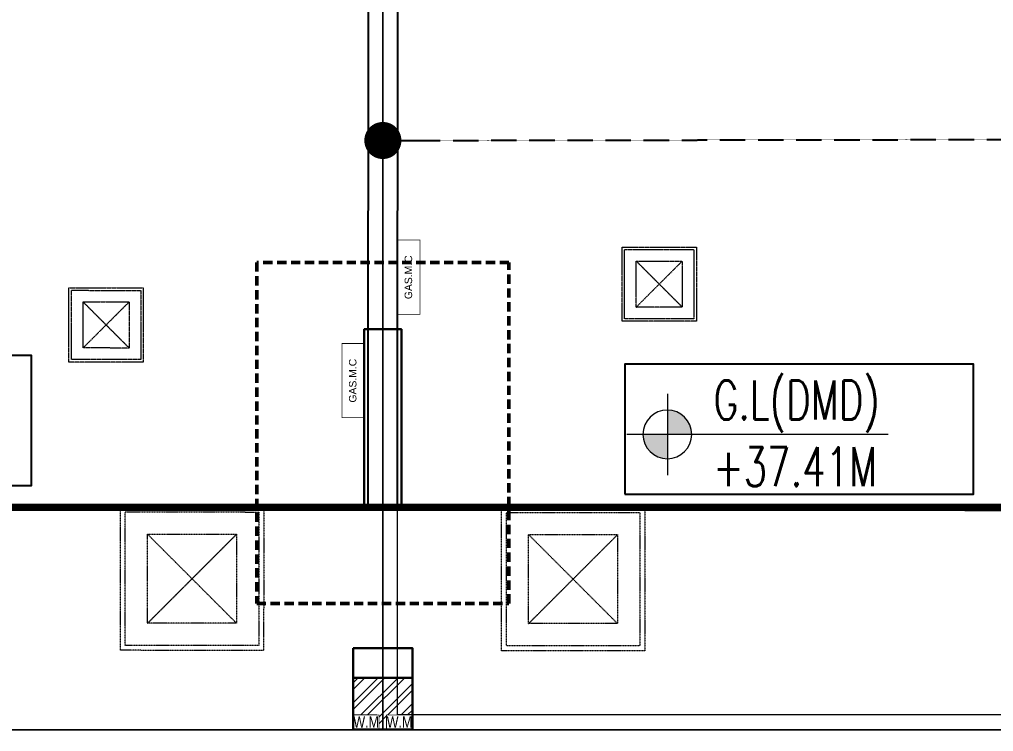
# Model space of a CAD drawing. Header units: centimetres. Extents: x -6122352 to 7132207, y -1694241 to 1947892.
# Drawn here: x 84369 to 90934, y -132475 to -127675 of the extents above; entities that cross this region are included whole.
import ezdxf
from ezdxf.enums import TextEntityAlignment as Align
from ezdxf.xclip import XClip

# ---------------------------------------------------------------- set-up
doc = ezdxf.new("R2010")
doc.units = ezdxf.units.CM
doc.header["$MEASUREMENT"] = 0
doc.header["$XCLIPFRAME"] = 2
for name, pattern in [('23585-XR-AR-END-SETTING OUT PLAN$0$HIDDEN', [0.375, 0.25, -0.125]), ('DASHED2', [0.375, 0.25, -0.125]), ('XR-AR-END-SETTING OUT PLAN$0$23261-XR-AR-SI-GF$0$HIDDEN', [0.375, 0.25, -0.125])]:
    doc.linetypes.add(name, pattern=pattern)
doc.layers.add('08-Compound Wall-4', color=7, linetype='Continuous', lineweight=25, true_color=0xff4405)
doc.layers.add('23585-XR-AR-DAMAC PLOT LIMITS$0$1-End units', color=7, linetype='Continuous', lineweight=5, true_color=0xf8991e)
for name, color, linetype in [('23585-XR-AR-BOUNDARY WALLS AND SETBACKS$0$setback', 7, 'XR-AR-END-SETTING OUT PLAN$0$23261-XR-AR-SI-GF$0$HIDDEN'), ('23585-XR-AR-END-ANNO-GF$0$XR-END-GROUND FLOOR PLAN$0$XR-MIDDLE-GROUND FLOOR PLAN$0$-LPG-CABINET', 6, 'Continuous'), ('23585-XR-AR-MID-ANNO-GF$0$945-4P-1-101-GROUND FLOOR PLAN$0$XR-MIDDLE-GROUND FLOOR PLAN$0$XR-MIDDLE-GROUND FLOOR PLAN$0$-LPG-CABINET', 6, 'Continuous'), ('@MI-REF LAYER', 7, 'Continuous'), ('B_TH_6', 7, 'Continuous'), ('XR-AR-MID-SETTING OUT FOR MASTER$0$23585-XR-AR-MID-GROUND FLOOR$0$GS-HATCH-FLOOR TILE', 251, 'Continuous'), ('XREF1$0$S-LEVELS', 2, 'Continuous'), ('XREF1$0$TYPICAL NEW PROFILE', 3, 'Continuous')]:
    doc.layers.add(name, color=color, linetype=linetype)
for name, color, linetype, lineweight in [('23585-XR-AR-DAMAC PLOT LIMITS$0$1-Mid units', 41, 'Continuous', 5), ('23585-XR-AR-END-ANNO-GF$0$XR-END-GROUND FLOOR PLAN$0$XR-MIDDLE-GROUND FLOOR PLAN$0$S-ANNO-TXT', 3, 'Continuous', 25), ('23585-XR-AR-END-SETTING OUT PLAN$0$A-FLOR-UNDR', 8, '23585-XR-AR-END-SETTING OUT PLAN$0$HIDDEN', 5), ('23585-XR-AR-MID-ANNO-GF$0$945-4P-1-101-GROUND FLOOR PLAN$0$XR-MIDDLE-GROUND FLOOR PLAN$0$XR-MIDDLE-GROUND FLOOR PLAN$0$S-ANNO-TXT', 3, 'Continuous', 25), ('@ Foundations', 4, 'DASHED2', 50), ('A-ANNO-TEXT', 3, 'Continuous', 25), ('A-FLOR-XREF', 7, 'Continuous', 9), ('A-WALL', 7, 'Continuous', 30), ('A-WALL-PATT', 8, 'Continuous', 5), ('XR-AR-END-SETTING OUT PLAN$0$23585-XR-AR-END-GROUND FLOOR$0$S-COLS', 51, 'Continuous', 40), ('XR-AR-END-SETTING OUT PLAN$0$23585-XR-AR-END-GROUND FLOOR$0$S-COLS-PATT', 8, 'Continuous', 5), ('XR-AR-MID-SETTING OUT FOR MASTER$0$23585-XR-AR-MID-GROUND FLOOR$0$A-FLOR-PATT', 8, 'Continuous', 5), ('XR-AR-MID-SETTING OUT FOR MASTER$0$23585-XR-AR-MID-GROUND FLOOR$0$S-COLS', 51, 'Continuous', 40), ('XR-END-GROUND FLOOR PLAN$0$XR-END-GROUND FLOOR PLAN$0$A-FLOR-PATT_EXT', 8, 'Continuous', 5), ('XR-END-GROUND FLOOR PLAN$0$XR-MIDDLE TYPE 2-GROUND FLOOR PLAN$0$XR-MIDDLE-GROUND FLOOR PLAN$0$-DR-RW', 6, 'Continuous', 5), ('XR-END-GROUND FLOOR PLAN$0$XR-MIDDLE TYPE 2-GROUND FLOOR PLAN$0$XR-MIDDLE-GROUND FLOOR PLAN$0$S-ANNO-TXT', 3, 'Continuous', 25), ('XREF1$0$36-TAGLVL', 23, 'Continuous', 9)]:
    doc.layers.add(name, color=color, linetype=linetype, lineweight=lineweight)
doc.styles.add('23585-XR-AR-END-ANNO-GF$0$SDC-TEXT', font='arial.ttf')
doc.styles.add('23585-XR-AR-MID-ANNO-GF$0$SDC-TEXT', font='arial.ttf')
doc.styles.add('XR-END-GROUND FLOOR PLAN$0$XR-MIDDLE TYPE 2-GROUND FLOOR PLAN$0$XR-MIDDLE-GROUND FLOOR PLAN$0$Arial_1', font='arial.ttf', dxfattribs={"height": 0.00295059880239521})
doc.styles.add('XREF1$0$DLT_TEXT', font='romans.shx', dxfattribs={"width": 0.7})

# ---------------------------------------------------------------- blocks, each defined once
blk = doc.blocks.new('23585-XR-AR-BOUNDARY WALLS AND SETBACKS')
at = {"layer": '23585-XR-AR-BOUNDARY WALLS AND SETBACKS$0$setback', "ltscale": 40, "const_width": 0.05}
blk.add_lwpolyline([(496542.761499885, 2768867.879312467), (496546.9163714711, 2768872.413671644), (496550.9697508896, 2768876.837449184), (496555.0231508893, 2768881.261249183), (496559.0765508898, 2768885.685049183), (496563.1299508895, 2768890.108849183), (496567.1835986158, 2768894.532501267), (496571.2369508889, 2768898.956249183), (496575.3899178337, 2768903.48878693), (496561.0131773786, 2768916.663024), (496556.8595734588, 2768912.129974612), (496552.8061982173, 2768907.706201631), (496548.7527982172, 2768903.282401632), (496544.6993982168, 2768898.858601631), (496540.6457484073, 2768894.434747273), (496536.5923982172, 2768890.011001631), (496534.4643735274, 2768887.688574685), (496532.5389294206, 2768885.587326551), (496528.384255858, 2768881.052914259), (496542.7614998849, 2768867.879312467)], dxfattribs=at)
blk = doc.blocks.new('A$C9d9485f6')
at = {"layer": 'A-ANNO-TEXT', "rotation": 312.4881850805905}
blk.add_blockref('23585-XR-AR-BOUNDARY WALLS AND SETBACKS', (-2377088.534775567, -1504219.252137818), dxfattribs=at)
blk = doc.blocks.new('23585-XR-AR-DAMAC PLOT LIMITS')
at = {"layer": '23585-XR-AR-DAMAC PLOT LIMITS$0$1-End units', "color": 251, "true_color": 0x636466}
blk.add_lwpolyline([(496524.1457000002, 2768880.867699999), (496526.0711000003, 2768882.9691), (496530.3271000003, 2768887.6141), (496548.0223000003, 2768871.4003), (496541.8406999996, 2768864.654100001)], close=True, dxfattribs=at)
at = {"layer": '23585-XR-AR-DAMAC PLOT LIMITS$0$1-Mid units', "color": 251, "true_color": 0x636466}
blk.add_lwpolyline([(496530.3271000003, 2768887.6141), (496532.2525000004, 2768889.715299999), (496534.3805, 2768892.037699999), (496552.0756999999, 2768875.824100001), (496548.0223000003, 2768871.4003)], close=True, dxfattribs=at)
blk = doc.blocks.new('A$Cf093b529')
at = {"layer": 'A-ANNO-TEXT'}
blk.add_blockref('23585-XR-AR-DAMAC PLOT LIMITS', (-495391.9901121984, -2768603.441896566), dxfattribs=at)
blk = doc.blocks.new('XR-AR-END-SETTING OUT PLAN$0$23585-XR-AR-END-GROUND FLOOR$0$A$C75a8815d')
at = {"layer": 'XR-AR-END-SETTING OUT PLAN$0$23585-XR-AR-END-GROUND FLOOR$0$S-COLS', "color": 252, "lineweight": 30}
for points in [[(6024.964285135269, -3999.999947786331), (6024.964285135269, -2799.999948263168), (6274.964284658432, -2799.999948740005), (6274.964285373688, -3999.999948263168)], [(5949.870653390884, -4949.998572587967), (6349.870653390884, -4949.998572349548), (6349.870653867722, -5149.998572349548), (5949.870653629303, -5149.99857211113)]]:
    blk.add_lwpolyline(points, close=True, dxfattribs=at)
blk = doc.blocks.new('23585-XR-AR-END-SETTING OUT PLAN$0$MH-800')
at = {"ltscale": 5}
for p, q in [((-294.2866479934596, -650.7456844130211), (305.7133520064239, -50.74568441302017)), ((-294.2866479934596, -50.74568441302108), (305.7133520064239, -650.7456844130202))]:
    blk.add_line(p, q, dxfattribs=at)
for points in [[(-476.9225677270265, 131.8902353205449), (-476.9225677270265, -833.381604146587), (488.3492717399907, -833.381604146588), (488.3492717399907, 131.8902353205449)], [(-444.2866479934597, 99.25431558697892), (-444.2866479934596, -800.7456844130211), (455.7133520064239, -800.7456844130202), (455.7133520064241, 99.2543155869771)], [(-294.2866479934596, -50.74568441302108), (-294.2866479934596, -650.7456844130211), (305.7133520064239, -650.7456844130202), (305.7133520064239, -50.74568441302017)]]:
    blk.add_lwpolyline(points, close=True, dxfattribs=at)
blk = doc.blocks.new('A$Cb2291f53')
blk.add_wipeout([(-200.00083404560428, 0.45032184000598363), (199.99916595409016, 0.45032184000598363), (199.99374185594934, 350.2358142019075), (-200.0062581437451, 350.2358142019075)])
at = {"layer": 'A-WALL-PATT'}
h = blk.add_hatch(dxfattribs=at)
h.set_pattern_fill('ANSI32', color=252, scale=10)
h.set_pattern_definition([(44.99999999999999, (-9150.002121202524, -3.605964593589306e-08), (-67.3519209080187, 67.3519209080187), []), (44.99999999999999, (-9105.100821202523, -3.605964593589306e-08), (-67.3519209080187, 67.3519209080187), [])])
h.paths.add_polyline_path([(-200.000834057435, 350.2358142078083), (-200.0008340456043, 99.99997110869299), (-25.08044399994833, 99.9999705669834), (-25.08044400054496, -2.657325239852071e-07), (24.99742407832673, 0.4503218400059268), (24.99742407832673, 100.4503218400059), (199.9991659493535, 100.4503218483005), (199.999165942274, 350.2358141960067)])
at = {"layer": 'A-WALL'}
blk.add_lwpolyline([(-200.0008340456043, 0.4503218400059268), (199.9991659540901, 0.4503218400059268), (199.9937418559493, 350.2358142019075), (-200.0062581437451, 350.2358142019075)], close=True, dxfattribs=at)
at = {"layer": 'XR-END-GROUND FLOOR PLAN$0$XR-END-GROUND FLOOR PLAN$0$A-FLOR-PATT_EXT'}
blk.add_line((100.0021185953301, 0), (-100.0021185953301, 0), dxfattribs=at)
at = {"layer": 'XR-END-GROUND FLOOR PLAN$0$XR-MIDDLE TYPE 2-GROUND FLOOR PLAN$0$XR-MIDDLE-GROUND FLOOR PLAN$0$-DR-RW', "ltscale": 100, "const_width": 5}
for points in [[(-200.0008340753848, -1.630542101338506e-07), (-200.0008340747809, 99.9999712113713), (-25.0804440291322, 99.9999712113713), (-25.08044402972882, -1.630542101338506e-07)], [(24.99742404915014, -6.913469405844808e-07), (24.99742404974677, 99.99997068307857), (199.9178140954027, 99.99997068307857), (199.9178140947988, -6.913469405844808e-07)]]:
    blk.add_lwpolyline(points, close=True, dxfattribs=at)
at = {"layer": 'XR-END-GROUND FLOOR PLAN$0$XR-MIDDLE TYPE 2-GROUND FLOOR PLAN$0$XR-MIDDLE-GROUND FLOOR PLAN$0$S-ANNO-TXT', "style": 'XR-END-GROUND FLOOR PLAN$0$XR-MIDDLE TYPE 2-GROUND FLOOR PLAN$0$XR-MIDDLE-GROUND FLOOR PLAN$0$Arial_1', "width": 0.8}
for p in [(-112.1458292370589, 52.01606430610263), (112.8524288874687, 52.0160637778099)]:
    blk.add_text('W.M', height=75, dxfattribs=at).set_placement(p, align=Align.MIDDLE)
blk = doc.blocks.new('XR-AR-END-SETTING OUT PLAN')
at = {"layer": '08-Compound Wall-4', "ltscale": 100}
blk.add_lwpolyline([(9050.103267982602, 5499.998775005341), (9050.09251640737, 1499.998362064362), (9250.094742581248, 1499.998362064362), (9250.109640672803, 5500)], dxfattribs=at)
at = {"layer": '23585-XR-AR-END-ANNO-GF$0$XR-END-GROUND FLOOR PLAN$0$XR-MIDDLE-GROUND FLOOR PLAN$0$-LPG-CABINET', "ltscale": 100, "const_width": 5}
blk.add_lwpolyline([(9024.997055258737, 2603.310094525569), (9024.997055258737, 2103.310094525569), (8874.997055258737, 2103.310094525569), (8874.997055258737, 2603.310094525569)], close=True, dxfattribs=at)
at = {"layer": '23585-XR-AR-END-SETTING OUT PLAN$0$A-FLOR-UNDR', "color": 8, "ltscale": 100, "xscale": -0.5182770836547854, "yscale": 0.5182770836547854, "zscale": 0.5182770836547854, "rotation": 270.0000009865863}
blk.add_blockref('23585-XR-AR-END-SETTING OUT PLAN$0$MH-800', (7466.668796461127, 2725.294538202917, -0.003005374467380919), dxfattribs=at)
at = {"layer": '23585-XR-AR-END-SETTING OUT PLAN$0$A-FLOR-UNDR', "color": 8, "ltscale": 100, "xscale": -1, "rotation": 270.0000009865863}
blk.add_blockref('23585-XR-AR-END-SETTING OUT PLAN$0$MH-800', (8215.359033365876, 1011.689828328039), dxfattribs=at)
at = {"layer": 'XR-AR-END-SETTING OUT PLAN$0$23585-XR-AR-END-GROUND FLOOR$0$S-COLS-PATT', "color": 8}
blk.add_blockref('XR-AR-END-SETTING OUT PLAN$0$23585-XR-AR-END-GROUND FLOOR$0$A$C75a8815d', (3000.129344239831, 5499.998310089111), dxfattribs=at)
at = {"layer": '23585-XR-AR-END-ANNO-GF$0$XR-END-GROUND FLOOR PLAN$0$XR-MIDDLE-GROUND FLOOR PLAN$0$S-ANNO-TXT', "style": '23585-XR-AR-END-ANNO-GF$0$SDC-TEXT'}
blk.add_text('GAS.M.C', height=50, rotation=90, dxfattribs=at).set_placement((8947.053550351517, 2352.897616613915), align=Align.MIDDLE)
at = {"layer": 'A-FLOR-XREF'}
blk.add_blockref('A$Cb2291f53', (9150.221544450473, -2.761050109256757e-05), dxfattribs=at)
blk = doc.blocks.new('END UNIT')
at = {"xscale": 0.001, "yscale": 0.001, "zscale": 0.001}
blk.add_blockref('XR-AR-END-SETTING OUT PLAN', (-9.150201729830158, 0), dxfattribs=at)
blk = doc.blocks.new('XR-AR-MID-SETTING OUT FOR MASTER$0$23585-XR-AR-MID-GROUND FLOOR$0$945-4P-1-101-GROUND FLOOR PLAN$0$XR-MIDDLE-CAR PARK HATCH')
at = {"layer": 'XR-AR-MID-SETTING OUT FOR MASTER$0$23585-XR-AR-MID-GROUND FLOOR$0$A-FLOR-PATT'}
blk.add_lwpolyline([(9250.002853021142, 100.0129149327577), (9249.99679574091, 5500.000000009181), (15050.00005108526, 5502.664669244065), (15050.00005108526, 100.450321876061)], close=True, dxfattribs=at)
blk = doc.blocks.new('XR-AR-MID-SETTING OUT FOR MASTER$0$23585-XR-AR-MID-GROUND FLOOR$0$A$C08698786')
at = {"layer": 'XR-AR-MID-SETTING OUT FOR MASTER$0$23585-XR-AR-MID-GROUND FLOOR$0$S-COLS', "color": 252, "lineweight": 30}
blk.add_lwpolyline([(-200.1009931564331, 549.9997375011444), (199.8990068435669, 549.9997372627258), (199.8990068435669, 349.999737739563), (-200.1009931564331, 349.9997375011444)], close=True, dxfattribs=at)
blk = doc.blocks.new('XR-AR-MID-SETTING OUT FOR MASTER')
at = {"layer": '23585-XR-AR-MID-ANNO-GF$0$945-4P-1-101-GROUND FLOOR PLAN$0$XR-MIDDLE-GROUND FLOOR PLAN$0$XR-MIDDLE-GROUND FLOOR PLAN$0$-LPG-CABINET', "ltscale": 100, "const_width": 5}
blk.add_lwpolyline([(250.0585004000168, 3300.452212361579), (250.0585004000168, 2800.452212361579), (100.0585004000168, 2800.452212361579), (100.0585004000168, 3300.452212361579)], close=True, dxfattribs=at)
at = {"layer": '08-Compound Wall-4', "ltscale": 100}
blk.add_blockref('XR-AR-MID-SETTING OUT FOR MASTER$0$23585-XR-AR-MID-GROUND FLOOR$0$945-4P-1-101-GROUND FLOOR PLAN$0$XR-MIDDLE-CAR PARK HATCH', (-9150.000085264444, 0.1875896453857422), dxfattribs=at)
at = {"layer": '23585-XR-AR-END-SETTING OUT PLAN$0$A-FLOR-UNDR', "color": 8, "ltscale": 100, "xscale": -0.5182770836547854, "yscale": 0.5182770836547854, "zscale": 0.5182770836547854, "rotation": 270.0000009865863}
blk.add_blockref('23585-XR-AR-END-SETTING OUT PLAN$0$MH-800', (2044.600959901667, 3001.106258045715, -0.002995261741824737), dxfattribs=at)
at = {"layer": '23585-XR-AR-END-SETTING OUT PLAN$0$A-FLOR-UNDR', "color": 8, "ltscale": 100, "xscale": -1, "rotation": 270.0000009865863}
blk.add_blockref('23585-XR-AR-END-SETTING OUT PLAN$0$MH-800', (1633.529236924, 1009.498782204852), dxfattribs=at)
at = {"layer": 'XR-AR-MID-SETTING OUT FOR MASTER$0$23585-XR-AR-MID-GROUND FLOOR$0$GS-HATCH-FLOOR TILE', "color": 8}
blk.add_blockref('XR-AR-MID-SETTING OUT FOR MASTER$0$23585-XR-AR-MID-GROUND FLOOR$0$A$C08698786', (-1.490116119384766e-07, 0), dxfattribs=at)
at = {"layer": '23585-XR-AR-MID-ANNO-GF$0$945-4P-1-101-GROUND FLOOR PLAN$0$XR-MIDDLE-GROUND FLOOR PLAN$0$XR-MIDDLE-GROUND FLOOR PLAN$0$S-ANNO-TXT', "color": 3, "style": '23585-XR-AR-MID-ANNO-GF$0$SDC-TEXT'}
blk.add_text('GAS.M.C', height=50, rotation=90, dxfattribs=at).set_placement((172.1149954927678, 3050.039734449925), align=Align.MIDDLE)
blk = doc.blocks.new('MID UNIT')
at = {"xscale": 0.001, "yscale": 0.001, "zscale": 0.001}
blk.add_blockref('XR-AR-MID-SETTING OUT FOR MASTER', (0, 0), dxfattribs=at)
blk = doc.blocks.new('TH_6')
blk.add_blockref('END UNIT', (495802.3053798428, 2769163.996563952))
blk.add_blockref('MID UNIT', (495802.3053798428, 2769163.996563952))
blk = doc.blocks.new('A$Ce2a03a74')
at = {"layer": 'B_TH_6', "xscale": 999.9914829579993, "yscale": 999.9914829579993, "zscale": 999.9914829579993}
blk.add_blockref('TH_6', (-495790404.5228079, -2769140733.343811), dxfattribs=at)
blk = doc.blocks.new('23585-XR-AR-MALDIVE-2$0$TH_6')
at = {"ltscale": 10, "xscale": 0.00100002623446598, "yscale": 0.00100002623446598, "zscale": 0.00100002623446598}
blk.add_blockref('A$Ce2a03a74', (495794.6272259735, 2769164.318430193), dxfattribs=at)
at = {"layer": '@ Foundations', "linetype": 'DASHED2', "ltscale": 0.25}
blk.add_lwpolyline([(495801.4553812214, 2769164.846844433), (495803.1553812214, 2769164.846844433), (495803.1553812214, 2769167.146844433), (495801.4553812214, 2769167.146844433)], close=True, dxfattribs=at)
blk = doc.blocks.new('A$C3d83a01e')
at = {"color": 1, "true_color": 0xeb0000, "const_width": 0.007999999999999997}
blk.add_lwpolyline([(45.15008030319586, 3.749225288629532e-05), (39.1500754696317, 2.328306436538696e-10), (33.15008298167959, 0.0002450824249535799), (27.15007814858109, 0.0002075911033898592), (21.15007331455126, 0.0001700993161648512), (15.15006848284975, 0.0001326084602624178), (9.150063648354262, 9.511574171483517e-05), (1.485226675868034e-05, 0.000223775627091527), (0, 24.00009564775974), (2.850095984525979, 24.0001518309582), (9.150061142165214, 24.00024956325069), (12.00000966666266, 24.00017063063569), (15.14991851523519, 24.00015193992294), (21.14992334926501, 24.00018943217583), (27.15006329584867, 24.00007946393453), (33.15006813034415, 24.00011695548892), (39.15007296297699, 24.00015444681048), (45.15007779654115, 24.0001919392962), (54.29843115294352, 24.00013734982349), (54.29745082743466, 0.0001673968508839607)], close=True, dxfattribs=at)
blk = doc.blocks.new('_Dot')
at = {"color": 0, "linetype": 'ByBlock', "lineweight": -2}
blk.add_line((-0.5, 0), (-1, 0), dxfattribs=at)
at = {"color": 0, "linetype": 'ByBlock', "const_width": 0.5}
blk.add_lwpolyline([(-0.25, 0, 1), (0.25, 0, 1)], format="xyb", close=True, dxfattribs=at)
blk = doc.blocks.new('XREF1$0$LVL  ATTR')
at = {"color": 7}
blk.add_wipeout([(-0.33727806633866564, 0.38352486299273547), (1.8973092599409713, 0.38352486299273547), (1.8973092599409713, -0.45047952129880775), (-0.33727806633866564, -0.4504795212988073)], dxfattribs=at)
at = {"layer": 'XREF1$0$36-TAGLVL', "extrusion": (-4.888139810645865e-07, 1.406522031717416e-17, 0.9999999999998805)}
h = blk.add_hatch(color=252, dxfattribs=at)
h.paths.add_polyline_path([(-0.06536514837319736, 0.1562500046566129, 0.4142135623730951), (-0.2216151483731973, 4.656612873077392e-09), (-0.06536514837319736, 4.656612873077392e-09)])
h.paths.add_polyline_path([(0.09088485162680264, 4.656612873077392e-09), (-0.06536514837319736, 4.656612873077392e-09), (-0.06536514837319736, -0.1562499953433871, 0.4142135623730951)])
at = {"layer": 'XREF1$0$36-TAGLVL', "extrusion": (-4.888139810645865e-07, 1.406522031717408e-17, 0.9999999999998805)}
for p, q in [((-0.06536515014719235, -0.2604166821887048), (-0.06536515014719235, 0.2604166511446238)), ((1.351057254982072, -1.396983861923218e-08, 5.262988010916589e-07), (-0.3253053234689158, -1.396983861923218e-08, -1.018362459642307e-07))]:
    blk.add_line(p, q, dxfattribs=at)
blk.add_circle((-0.06536514830387681, -4.494034574497252e-25, 3.195139836529895e-08), 0.15625, dxfattribs=at)
at = {"layer": 'XREF1$0$S-LEVELS', "color": 1}
blk.add_lwpolyline([(-0.3372780663386656, 0.3835248629927364), (1.897309259940972, 0.3835248629927364), (1.897309259940972, -0.4504795212988069), (-0.3372780663386656, -0.4504795212988069)], close=True, dxfattribs=at)
at = {"layer": 'XREF1$0$TYPICAL NEW PROFILE', "color": 3, "style": 'XREF1$0$DLT_TEXT', "width": 0.7}
for tag, p in [('+0.00M', (0.2413431143818681, 0.067100426539497, -0.0001437184612911057)), ('S.S.L', (0.2413431143818681, -0.3452672204089993, -0.0001437184612911057))]:
    blk.add_attdef(tag, p, '', height=0.2500000000000001, dxfattribs=at)
blk = doc.blocks.new('A$Ce49f4eae')
at = {"color": 1, "true_color": 0xeb0000, "const_width": 0.008}
blk.add_lwpolyline([(45.15010007313685, 0.5988855022005737), (39.15009523957269, 0.5988480099476874), (33.15010275162058, 0.5990930921398103), (27.15009791898774, 0.5990556008182466), (21.15009308495792, 0.5990181090310216), (15.15008825279074, 0.5989806181751192), (9.150083418760914, 0.5989431259222329), (3.462267341092229e-05, 0.5990717853419483), (1.976994099095464e-05, 24.59894365770742), (2.85011575446697, 24.59899984067306), (9.150080912106205, 24.59909757273272), (12.00002943660365, 24.59901864035055), (15.14993828564184, 24.5989999496378), (21.149943119206, 24.59903744189069), (27.15008306578966, 24.59892747364938), (33.15008790028514, 24.59896496543661), (39.15009273291798, 24.59900245675817), (45.15009756648215, 24.59903994901106), (54.29845092335017, 24.59898535953835), (54.29747059784131, 0.5990154063329101)], close=True, dxfattribs=at)

msp = doc.modelspace()

# ---------------------------------------------------------------- block references
at = {"layer": '@MI-REF LAYER', "xscale": 1000, "yscale": 1000, "zscale": 1000}
msp.add_blockref('A$C9d9485f6', (-23958.95045533385, 48155.57226163784), dxfattribs=at)

# ---------------------------------------------------------------- next in the draw order: block references
at = {"layer": '@MI-REF LAYER'}
ref = msp.add_blockref('23585-XR-AR-MALDIVE-2$0$TH_6', (-496208326.7574779, -2769208174.627168), dxfattribs=dict(at, xscale=1000, yscale=1000, zscale=1000, rotation=359.9898026799146))
XClip(ref).set_block_clipping_path([(495793.21531099593, 2769187.936280817), (495793.2149762735, 2769163.9962983076), (495847.2527617854, 2769163.9963486344), (495847.25306829344, 2769187.9363225577), (495838.30045717536, 2769187.9363762513), (495832.3004524545, 2769187.9363386966), (495826.3004476223, 2769187.9363010433), (495820.3004380227, 2769187.936263551), (495814.3003051635, 2769187.9363737656), (495808.3002954731, 2769187.9363360275), (495805.15532025974, 2769187.9363550907), (495802.30044063367, 2769187.9364336496), (495796.00540770777, 2769187.93633469)])

# ---------------------------------------------------------------- next in the draw order: linework, layer by layer
at = {"layer": '@MI-REF LAYER', "linetype": 'DASHED2', "extrusion": (1.192388003721869e-12, 6.924064903409956e-09, 1), "elevation": -0.0008724781295848127}
msp.add_lwpolyline([(86818.44405458121, -128491.313571065), (105178.2405463584, -128462.0417994621), (105734.3368698123, -127724.7344782254)], dxfattribs=at)

# ---------------------------------------------------------------- next in the draw order: block references
at = {"layer": '@MI-REF LAYER', "color": 10, "xscale": 1000, "yscale": 1000, "zscale": 1000, "rotation": 359.989802679316}
msp.add_blockref('A$C3d83a01e', (77667.2774733445, -132461.9846023055), dxfattribs=at)
at = {"layer": '@MI-REF LAYER', "extrusion": (1.192388003723139e-12, 6.924064903409957e-09, 1), "xscale": -250.0000000000001, "yscale": 250.0000000000001, "zscale": 250.0000000000001, "rotation": 0.03499014931476196}
msp.add_blockref('_Dot', (86818.44405462052, -128491.3135711079, -0.0008724781295896274), dxfattribs=at)

# ---------------------------------------------------------------- next in the draw order: block references
at = {"layer": '@MI-REF LAYER', "color": 7}
ref = msp.add_blockref('XREF1$0$LVL  ATTR', (82454.60234672554, -130413.5316946879, -0.0005533939910609269), dxfattribs=dict(at, xscale=-1051.480567989675, yscale=1051.480567989676, zscale=1051.480567989675, rotation=179.9900706703991))
ref.add_attrib('S.S.L', 'G.L(DMD)', (82697.66603943692, -130313.4021851146, -0.1516705633006613), dxfattribs={"layer": 'XREF1$0$TYPICAL NEW PROFILE', "color": 3, "height": 262.8701419974187, "rotation": 359.9900739614624, "style": 'XREF1$0$DLT_TEXT', "width": 0.7})
ref.add_attrib('+0.00M', '+37.42M ', (82695.36266631108, -130762.736784062, -0.1516705633006613), dxfattribs={"layer": 'XREF1$0$TYPICAL NEW PROFILE', "color": 3, "height": 262.8701419974187, "rotation": 359.9900739614624, "style": 'XREF1$0$DLT_TEXT', "width": 0.7})
ref = msp.add_blockref('XREF1$0$LVL  ATTR', (88804.75605935643, -130472.4996462136, -0.0004145643639391252), dxfattribs=dict(at, xscale=-1051.480567989675, yscale=1051.480567989676, zscale=1051.480567989675, rotation=179.9900706703991))
ref.add_attrib('S.S.L', 'G.L(DMD)', (89047.8197520678, -130372.3701366403, -0.1515317336735395), dxfattribs={"layer": 'XREF1$0$TYPICAL NEW PROFILE', "color": 3, "height": 262.8701419974187, "rotation": 359.9900739614624, "style": 'XREF1$0$DLT_TEXT', "width": 0.7})
ref.add_attrib('+0.00M', '+37.41M ', (89045.51637894196, -130821.7047355877, -0.1515317336735395), dxfattribs={"layer": 'XREF1$0$TYPICAL NEW PROFILE', "color": 3, "height": 262.8701419974187, "rotation": 359.9900739614624, "style": 'XREF1$0$DLT_TEXT', "width": 0.7})

# ---------------------------------------------------------------- next in the draw order: block references
at = {"layer": '@MI-REF LAYER', "xscale": 1000, "yscale": 1000, "zscale": 1000, "rotation": 312.4882903633292}
msp.add_blockref('A$Cf093b529', (-891608.7329339073, 539022.7201118186), dxfattribs=at)
at = {"layer": '@MI-REF LAYER', "color": 10, "xscale": 1000, "yscale": 1000, "zscale": 1000, "rotation": 359.9898026783844}
msp.add_blockref('A$Ce49f4eae', (77667.54763645452, -133060.8326698682), dxfattribs=at)

doc.saveas('drawing.dxf')
